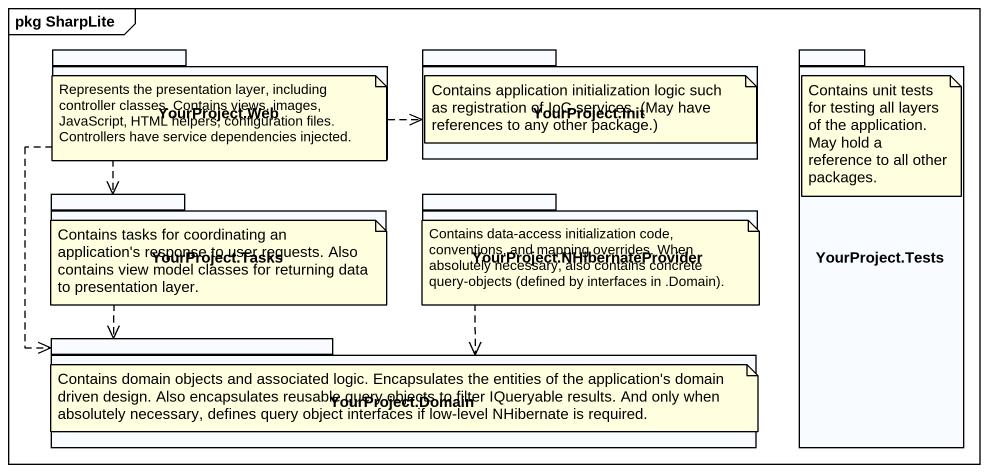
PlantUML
@startuml
mainframe pkg SharpLite
package "YourProject.Web" as YourProject_Web {
}
package "YourProject.Init" as YourProject_Init {
}
package "YourProject.Tests" as YourProject_Tests {
}
package "YourProject.Tasks" as YourProject_Tasks {
}
package "YourProject.NHibernateProvider" as YourProject {
}
package "YourProject.Domain" as YourProject_Domain {
}
YourProject_Web .right.> YourProject_Init
YourProject_Web ..> YourProject_Tasks
YourProject_Web ..> YourProject_Domain
YourProject_Tasks ..> YourProject_Domain
YourProject ..> YourProject_Domain
note as N1
  Represents the presentation layer, including controller classes. Contains views, images, JavaScript, HTML helpers, configuration files. Controllers have service dependencies injected.
end note
note as N2
  Contains application initialization logic such as registration of IoC services. (May have references to any other package.)
end note
note as N3
  Contains unit tests for testing all layers of the application.
  May hold a reference to all other packages.
end note
note as N4
  Contains tasks for coordinating an application's response to user requests. Also contains view model classes for returning data to presentation layer.
end note
note as N5
  Contains data-access initialization code, conventions, and mapping overrides. When absolutely necessary, also contains concrete query-objects (defined by interfaces in .Domain).
end note
note as N6
  Contains domain objects and associated logic. Encapsulates the entities of the application's domain driven design. Also encapsulates reusable query objects to filter IQueryable results. And only when absolutely necessary, defines query object interfaces if low-level NHibernate is required.
end note
@enduml
